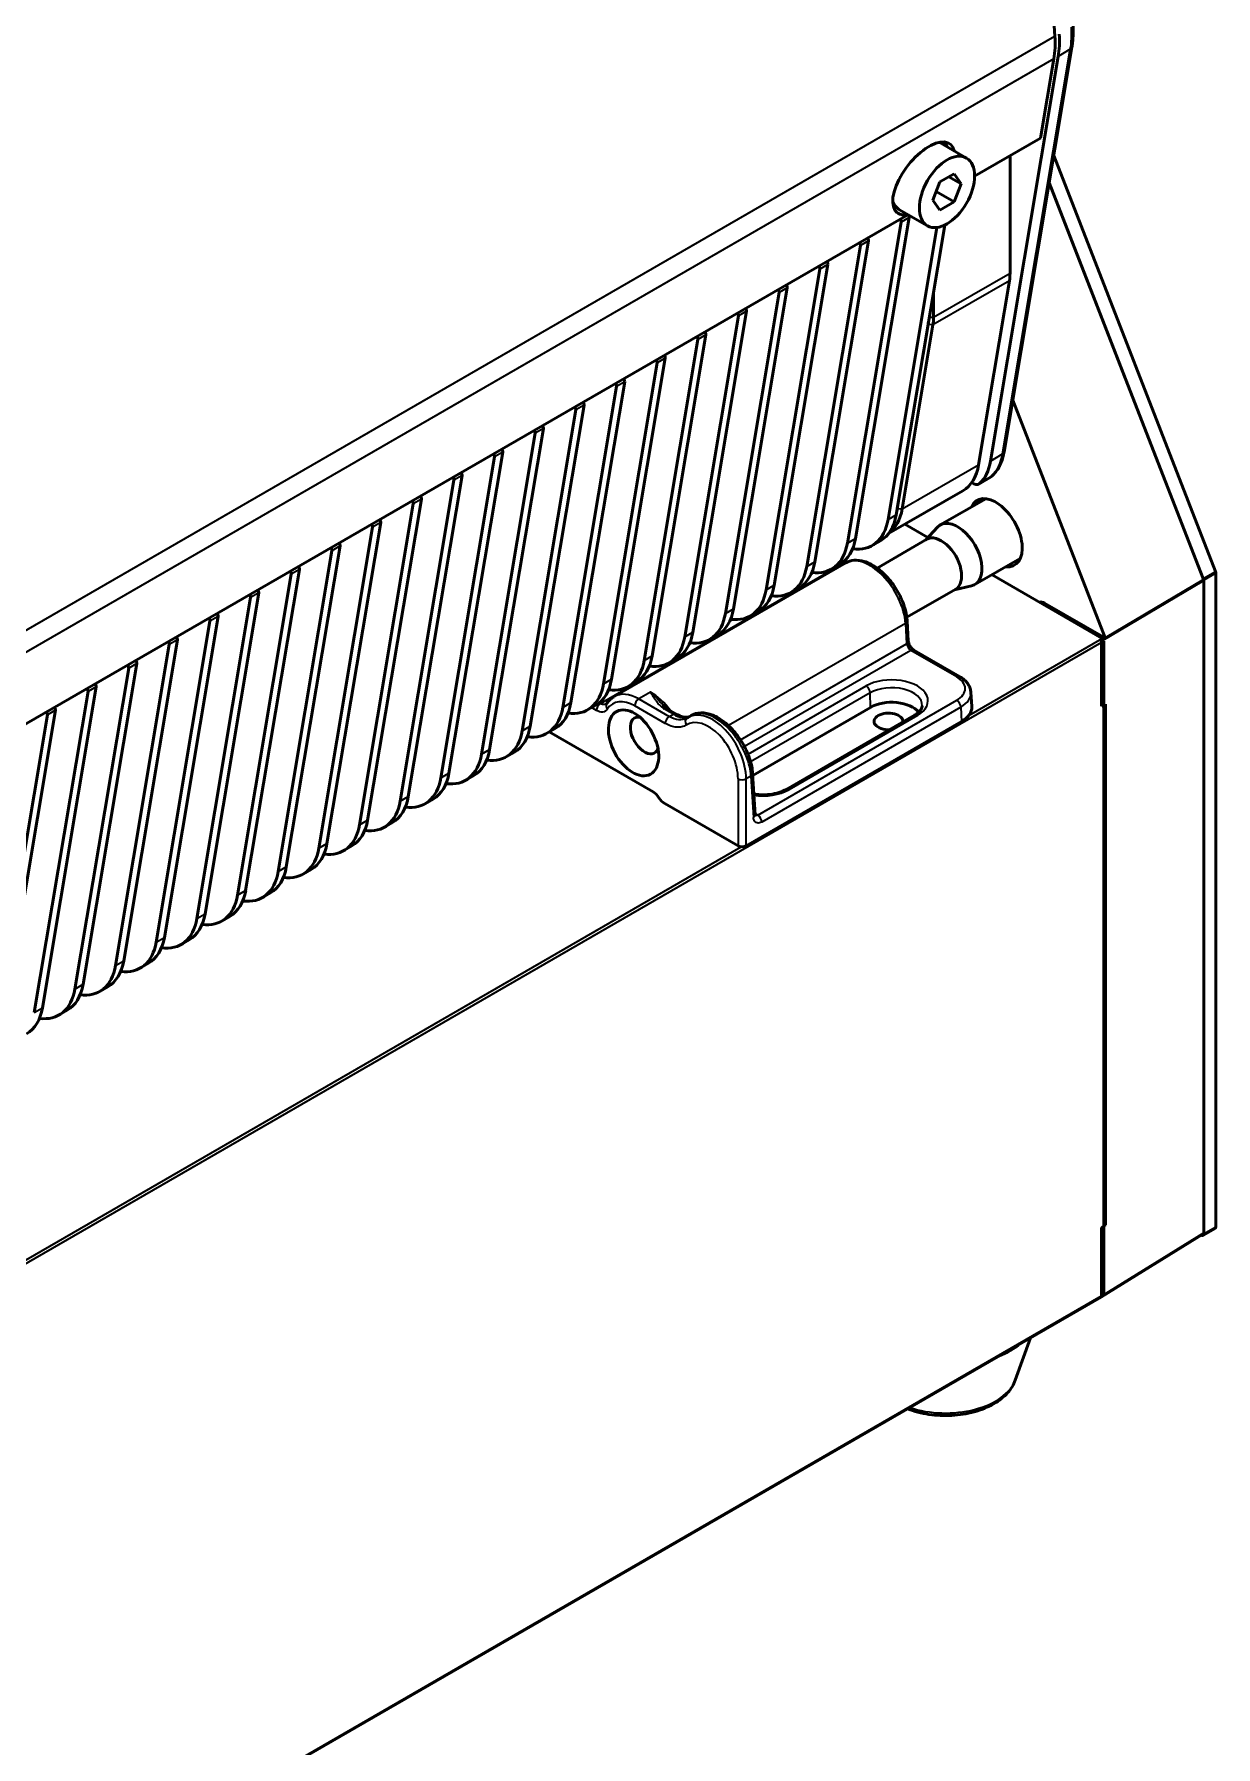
# Model space of a CAD drawing. Header units: millimetres. Extents: x 100 to 5488, y 100 to 4218.
# Drawn here: x 1032.7 to 1135.5, y 3380.6 to 3529.5 of the extents above; entities that cross this region are included whole.
import ezdxf

# ---------------------------------------------------------------- set-up
doc = ezdxf.new("R2010")
doc.units = ezdxf.units.MM
doc.header["$LTSCALE"] = 20
doc.layers.add('Visible (ANSI)', color=7, linetype='Continuous', lineweight=50)
doc.layers.add('Visible Narrow (ANSI)', color=7, linetype='Continuous', lineweight=35)

msp = doc.modelspace()

# ---------------------------------------------------------------- linework, layer by layer
at = {"layer": 'Visible (ANSI)'}
for p, q in [((1121.489, 3529.339), (1119.137, 3567.403)), ((1122.966, 3528.37), (1117.074, 3493.186)), ((1121.779, 3527.554), (1115.887, 3492.37)), ((1120.246, 3520.472), (1121.401, 3527.369)), ((1113.804, 3518.728), (1111.424, 3520.102)), ((1114.508, 3517.16), (1120.246, 3520.472)), ((1117.584, 3508.731), (1117.584, 3518.935)), ((1135.445, 3482.768), (1121.389, 3518.951)), ((1111.492, 3516.655), (1110.879, 3515.076)), ((1111.492, 3516.655), (1112.716, 3517.362)), ((1112.268, 3517.103), (1113.329, 3516.491)), ((1113.329, 3516.491), (1112.716, 3517.362)), ((1112.716, 3514.912), (1113.329, 3516.491)), ((1134.417, 3482.071), (1120.989, 3516.565)), ((1120.998, 3516.615), (1134.385, 3482.156)), ((1110.879, 3515.076), (1111.492, 3514.205)), ((1111.163, 3515.809), (1112.716, 3514.912)), ((1112.716, 3514.912), (1111.492, 3514.205)), ((1021.877, 3463.679), (1108.688, 3513.799)), ((1104.147, 3485.654), (1108.822, 3513.568)), ((1110.404, 3512.839), (1107.929, 3514.268)), ((1108.687, 3513.81), (1108.704, 3513.821)), ((1108.115, 3513.159), (1103.44, 3485.246)), ((1111.23, 3512.693), (1106.976, 3487.287)), ((1107.683, 3487.695), (1111.904, 3512.902)), ((1104.579, 3511.118), (1099.905, 3483.205)), ((1100.612, 3483.613), (1105.286, 3511.526)), ((1101.044, 3509.077), (1096.369, 3481.163)), ((1097.076, 3481.572), (1101.751, 3509.485)), ((1093.541, 3479.53), (1098.215, 3507.444)), ((1114.851, 3492.052), (1117.53, 3508.053)), ((1097.508, 3507.036), (1092.834, 3479.122)), ((1110.937, 3507.129), (1110.937, 3504.893)), ((1093.973, 3504.994), (1089.298, 3477.081)), ((1090.005, 3477.489), (1094.68, 3505.403)), ((1090.437, 3502.953), (1085.762, 3475.04)), ((1086.47, 3475.448), (1091.144, 3503.361)), ((1110.463, 3504.256), (1107.783, 3488.255)), ((1110.884, 3504.216), (1108.204, 3488.214)), ((1086.902, 3500.912), (1082.227, 3472.998)), ((1082.934, 3473.407), (1087.609, 3501.32)), ((1083.366, 3498.871), (1078.691, 3470.957)), ((1079.398, 3471.365), (1084.073, 3499.279)), ((1075.863, 3469.324), (1080.538, 3497.238)), ((1117.826, 3497.676), (1125.871, 3477.009)), ((1079.83, 3496.829), (1075.156, 3468.916)), ((1076.295, 3494.788), (1071.62, 3466.875)), ((1072.327, 3467.283), (1077.002, 3495.196)), ((1072.759, 3492.747), (1068.085, 3464.833)), ((1068.792, 3465.242), (1073.467, 3493.155)), ((1065.256, 3463.2), (1069.931, 3491.114)), ((1114.873, 3490.373), (1115.933, 3491.017)), ((1069.224, 3490.706), (1064.549, 3462.792)), ((1113.476, 3489.796), (1107.021, 3486.07)), ((1065.688, 3488.664), (1061.014, 3460.751)), ((1061.721, 3461.159), (1066.395, 3489.073)), ((1111.523, 3486.824), (1115.472, 3489.104)), ((1062.153, 3486.623), (1057.478, 3458.71)), ((1058.185, 3459.118), (1062.86, 3487.031)), ((1110.439, 3485.718), (1108.426, 3486.88)), ((1110.248, 3485.51), (1111.282, 3486.63)), ((1105.601, 3485.032), (1106.308, 3485.44)), ((1106.023, 3483.071), (1110.359, 3485.575)), ((1058.617, 3484.582), (1053.943, 3456.668)), ((1054.65, 3457.077), (1059.324, 3484.99)), ((1114.523, 3481.628), (1118.472, 3483.907)), ((1055.082, 3482.541), (1050.407, 3454.627)), ((1051.114, 3455.035), (1055.789, 3482.949)), ((1083.154, 3471.889), (1103.297, 3483.518)), ((1102.066, 3482.99), (1102.773, 3483.399)), ((1102.42, 3483.011), (1102.261, 3483.103)), ((1125.61, 3476.959), (1116.023, 3482.494)), ((1135.474, 3425.785), (1135.474, 3482.629)), ((1047.579, 3452.994), (1052.253, 3480.908)), ((1098.53, 3480.949), (1099.237, 3481.357)), ((1108.604, 3478.787), (1112.859, 3481.244)), ((1112.748, 3481.18), (1114.234, 3481.516)), ((1134.436, 3425.256), (1134.436, 3481.978)), ((1051.546, 3480.5), (1046.872, 3452.586)), ((1094.994, 3478.908), (1095.702, 3479.316)), ((1120.584, 3480.03), (1125.883, 3476.97)), ((1048.011, 3478.458), (1043.336, 3450.545)), ((1044.043, 3450.953), (1048.718, 3478.867)), ((1108.74, 3476.712), (1108.633, 3478.48)), ((1044.475, 3476.417), (1039.8, 3448.503)), ((1040.508, 3448.912), (1045.182, 3476.825)), ((1091.459, 3476.867), (1092.166, 3477.275)), ((1125.443, 3476.802), (1125.54, 3476.746)), ((1125.543, 3476.71), (1125.543, 3471.046)), ((1125.751, 3419.886), (1125.751, 3476.714)), ((1036.972, 3446.87), (1041.647, 3474.784)), ((1087.923, 3474.825), (1088.631, 3475.234)), ((1113.2, 3473.636), (1109.222, 3475.932)), ((1040.94, 3474.376), (1036.265, 3446.462)), ((1084.388, 3472.784), (1085.095, 3473.192)), ((1037.404, 3472.335), (1032.729, 3444.421)), ((1033.437, 3444.829), (1038.111, 3472.743)), ((1114.179, 3472.263), (1114.255, 3471.018)), ((1033.869, 3470.293), (1029.194, 3442.38)), ((1029.901, 3442.788), (1034.576, 3470.702)), ((1080.852, 3470.743), (1081.559, 3471.151)), ((1087.924, 3470.742), (1088.555, 3470.378)), ((1089.864, 3470.241), (1089.594, 3470.086)), ((1105.457, 3470.958), (1095.21, 3465.042)), ((1109.275, 3470.267), (1098.103, 3463.817)), ((1125.543, 3471.046), (1125.539, 3471.048)), ((1125.543, 3471.046), (1125.89, 3471.239)), ((1125.89, 3425.935), (1125.89, 3471.239)), ((1077.317, 3468.702), (1078.024, 3469.11)), ((1077.514, 3468.816), (1086.537, 3463.606)), ((1113.378, 3469.734), (1094.638, 3458.914)), ((1073.781, 3466.66), (1074.488, 3467.069)), ((1070.246, 3464.619), (1070.953, 3465.027)), ((1095.2, 3465.204), (1095.418, 3461.598)), ((1066.71, 3462.578), (1067.417, 3462.986)), ((1087.561, 3462.592), (1093.932, 3458.914)), ((1063.175, 3460.537), (1063.882, 3460.945)), ((1059.639, 3458.495), (1060.346, 3458.904)), ((1056.104, 3456.454), (1056.811, 3456.862)), ((1052.568, 3454.413), (1053.275, 3454.821)), ((1049.033, 3452.372), (1049.74, 3452.78)), ((1045.497, 3450.331), (1046.204, 3450.739)), ((1041.961, 3448.289), (1042.669, 3448.698)), ((1038.426, 3446.248), (1039.133, 3446.656)), ((1034.89, 3444.207), (1035.598, 3444.615)), ((1125.539, 3425.715), (1125.543, 3425.713)), ((1125.543, 3425.713), (1125.89, 3425.935)), ((1125.543, 3425.713), (1125.543, 3419.757)), ((1125.751, 3426.015), (1125.89, 3425.935)), ((1135.412, 3425.648), (1134.351, 3425.035)), ((1134.396, 3425.166), (1125.503, 3419.667)), ((1134.413, 3425.173), (1134.413, 3425.181)), ((1125.498, 3419.672), (905.908, 3292.892)), ((1118.042, 3412.447), (1119.357, 3416.126))]:
    msp.add_line(p, q, dxfattribs=at)
for centre, major_axis, ratio, start_param, end_param in [((1114.437, 3532.807), (-5, 8.66), 0.5773503, 3.7524579, 4.000847), ((1114.791, 3533.012), (5.017, -8.69), 0.5773503, 0.6108652, 0.8550674), ((1110.076, 3516.954), (-2.296, -2.996), 0.4692871, 2.7675322, 6.7627973), ((1109.629, 3517.212), (1.875, 3.248), 0.5773503, 5.847703, 6.0563792), ((1109.629, 3517.212), (-1.7, -2.944), 0.5773503, 5.8631434, 6.2831853), ((1109.629, 3517.212), (-1.875, -3.248), 0.5773503, 0.0340297, 0.4217443), ((1107.975, 3513.268), (0.1, -0.173), 0.5773503, 0.6108652, 2.1162307), ((1108.683, 3513.676), (-0.1, 0.173), 0.5773503, 3.7524579, 5.2082266), ((1104.44, 3511.227), (0.1, -0.173), 0.5773503, 0.6108652, 2.1162307), ((1105.147, 3511.635), (-0.1, 0.173), 0.5773503, 3.7524579, 5.2578233), ((1100.904, 3509.186), (0.1, -0.173), 0.5773503, 0.6108652, 2.1162307), ((1101.612, 3509.594), (-0.1, 0.173), 0.5773503, 3.7524579, 5.2578233), ((1098.076, 3507.553), (-0.1, 0.173), 0.5773503, 3.7524579, 5.2578233), ((1114.049, 3510.772), (-2.5, 4.33), 0.5773503, 3.7524579, 3.9269908), ((1097.369, 3507.144), (0.1, -0.173), 0.5773503, 0.6108652, 2.1162307), ((1093.833, 3505.103), (0.1, -0.173), 0.5773503, 0.6108652, 2.1162307), ((1094.54, 3505.511), (-0.1, 0.173), 0.5773503, 3.7524579, 5.2578233), ((1107.19, 3506.812), (2.35, -4.07), 0.5773503, 0.6108652, 0.6693277), ((1107.402, 3506.935), (2.5, -4.33), 0.5773503, 0.6108652, 0.7853982), ((1090.298, 3503.062), (0.1, -0.173), 0.5773503, 0.6108652, 2.1162307), ((1091.005, 3503.47), (-0.1, 0.173), 0.5773503, 3.7524579, 5.2578233), ((1087.469, 3501.429), (-0.1, 0.173), 0.5773503, 3.7524579, 5.2578233), ((1086.762, 3501.021), (0.1, -0.173), 0.5773503, 0.6108652, 2.1162307), ((1083.227, 3498.979), (0.1, -0.173), 0.5773503, 0.6108652, 2.1162307), ((1083.934, 3499.388), (-0.1, 0.173), 0.5773503, 3.7524579, 5.2578233), ((1079.691, 3496.938), (0.1, -0.173), 0.5773503, 0.6108652, 2.1162307), ((1080.398, 3497.346), (-0.1, 0.173), 0.5773503, 3.7524579, 5.2578233), ((1076.156, 3494.897), (0.1, -0.173), 0.5773503, 0.6108652, 2.1162307), ((1076.863, 3495.305), (-0.1, 0.173), 0.5773503, 3.7524579, 5.2578233), ((1072.62, 3492.856), (0.1, -0.173), 0.5773503, 0.6108652, 2.1162307), ((1073.327, 3493.264), (-0.1, 0.173), 0.5773503, 3.7524579, 5.2578233), ((1069.792, 3491.223), (-0.1, 0.173), 0.5773503, 3.7524579, 5.2578233), ((1109.976, 3495.858), (3.5, -6.062), 0.5773503, 0, 0.6108652), ((1110.988, 3496.196), (3.517, -6.092), 0.5773503, 0.1281169, 0.6108652), ((1069.085, 3490.814), (0.1, -0.173), 0.5773503, 0.6108652, 2.1162307), ((1114.366, 3491.235), (0.5, -0.866), 0.5772746, 5.3252553, 6.410934), ((1065.549, 3488.773), (0.1, -0.173), 0.5773503, 0.6108652, 2.1162307), ((1066.256, 3489.181), (-0.1, 0.173), 0.5773503, 3.7524579, 5.2578233), ((1103.329, 3492.021), (3.5, -6.062), 0.5773503, 0.063123, 0.6108652), ((1103.117, 3491.898), (3.35, -5.802), 0.5773503, 0.561902, 0.6108652), ((1116.347, 3486.145), (1.625, -2.815), 0.5773503, 5.8883942, 9.8195691), ((1062.014, 3486.732), (0.1, -0.173), 0.5773503, 0.6108652, 2.1162307), ((1062.721, 3487.14), (-0.1, 0.173), 0.5773503, 3.7524579, 5.2578233), ((1102.101, 3491.094), (3.5, -6.062), 0.5773503, 5.8672332, 6.8940505), ((1102.808, 3491.502), (3.5, -6.062), 0.5773503, 0, 0.6108652), ((1113.023, 3484.226), (-1.5, 2.598), 0.5773503, 2.9638821, 6.4608959), ((1059.185, 3485.099), (-0.1, 0.173), 0.5773503, 3.7524579, 5.2578233), ((1098.566, 3489.053), (3.5, -6.062), 0.5773503, 5.8672332, 6.8940505), ((1099.273, 3489.461), (3.5, -6.062), 0.5773503, 0, 0.6108652), ((1111.609, 3483.409), (1.25, -2.165), 0.5773503, 0, 3.1415927), ((1058.478, 3484.691), (0.1, -0.173), 0.5773503, 0.6108652, 2.1162307), ((1095.737, 3487.42), (3.5, -6.062), 0.5773503, 0, 0.6108652), ((1054.942, 3482.65), (0.1, -0.173), 0.5773503, 0.6108652, 2.1162307), ((1055.65, 3483.058), (-0.1, 0.173), 0.5773503, 3.7524579, 5.2578233), ((1095.03, 3487.011), (3.5, -6.062), 0.5773503, 5.8672332, 6.8940505), ((1134.201, 3482.139), (0.15, -0.26), 0.5773503, 1.1952624, 1.3094688), ((1134.294, 3482.059), (0.1, -0.173), 0.5771232, 0.7855084, 1.3109393), ((1135.262, 3482.752), (-0.15, 0.26), 0.5773503, 3.9272255, 4.4512961), ((1051.407, 3480.608), (0.1, -0.173), 0.5773503, 0.6108652, 2.1162307), ((1052.114, 3481.017), (-0.1, 0.173), 0.5773503, 3.7524579, 5.2578233), ((1091.494, 3484.97), (3.5, -6.062), 0.5773503, 5.8672332, 6.8940505), ((1092.202, 3485.378), (3.5, -6.062), 0.5773503, 0, 0.6108652), ((1048.579, 3478.975), (-0.1, 0.173), 0.5773503, 3.7524579, 5.2578233), ((1087.959, 3482.929), (3.5, -6.062), 0.5773503, 5.8672332, 6.8940505), ((1088.666, 3483.337), (3.5, -6.062), 0.5773503, 0, 0.6108652), ((1120.585, 3479.212), (-0.501, 0.867), 0.5766475, 5.4983961, 6.1532418), ((1047.871, 3478.567), (0.1, -0.173), 0.5773503, 0.6108652, 2.1162307), ((1108.134, 3478.45), (0.499, 0.03), 0.5766475, 0, 0.000126), ((1044.336, 3476.526), (0.1, -0.173), 0.5773503, 0.6108652, 2.1162307), ((1045.043, 3476.934), (-0.1, 0.173), 0.5773503, 3.7524579, 5.2578233), ((1084.423, 3480.888), (3.5, -6.062), 0.5773503, 5.8672332, 6.8940505), ((1085.131, 3481.296), (3.5, -6.062), 0.5773503, 0, 0.6108652), ((1042.165, 3522.419), (-114.919, -3.481), 0.5974576, 2.3643075, 2.3686608), ((1125.401, 3476.792), (-0.1, 0.173), 0.5773855, 3.9267712, 4.1377643), ((1125.749, 3476.998), (-0.1, 0.173), 0.5774288, 4.2404301, 4.4521206), ((1040.8, 3474.485), (0.1, -0.173), 0.5773503, 0.6108652, 2.1162307), ((1041.507, 3474.893), (-0.1, 0.173), 0.5773503, 3.7524579, 5.2578233), ((1080.888, 3478.846), (3.5, -6.062), 0.5773503, 5.8672332, 6.8940505), ((1081.595, 3479.255), (3.5, -6.062), 0.5773503, 0, 0.6108652), ((1078.059, 3477.213), (3.5, -6.062), 0.5773503, 0, 0.6108652), ((1037.265, 3472.443), (0.1, -0.173), 0.5773503, 0.6108652, 2.1162307), ((1037.972, 3472.852), (-0.1, 0.173), 0.5773503, 3.7524579, 5.2578233), ((1077.352, 3476.805), (3.5, -6.062), 0.5773503, 5.8672332, 6.8940505), ((1085.204, 3468.164), (-2.023, 3.739), 0.5948477, 0.0163791, 0.0163861), ((1033.729, 3470.402), (0.1, -0.173), 0.5773503, 0.6108652, 2.1162307), ((1034.436, 3470.81), (-0.1, 0.173), 0.5773503, 3.7524579, 5.2578233), ((1073.817, 3474.764), (3.5, -6.062), 0.5773503, 5.8672332, 6.8940505), ((1074.524, 3475.172), (3.5, -6.062), 0.5773503, 0, 0.6108652), ((1085.8, 3468.508), (-0.875, 1.516), 0.5773503, 5.8093319, 9.8816171), ((1087.674, 3470.309), (0.25, 0.433), 0.5773503, 0, 0.0001007), ((1107.296, 3469.896), (2.6, 0), 0.5773503, 0.4420631, 2.3561945), ((1107.013, 3469.733), (1.25, 0), 0.5773503, 6.2106949, 11.0680647), ((1111.253, 3470.958), (3.004, 0), 0.5766475, 5.498391, 6.3180494), ((1070.281, 3472.723), (3.5, -6.062), 0.5773503, 5.8672332, 6.8940505), ((1070.988, 3473.131), (3.5, -6.062), 0.5773503, 0, 0.6108652), ((1089.775, 3469.612), (-0.267, 0.423), 0.801402, 0.0000016, 0.0001525), ((1091.632, 3466.355), (-2.023, 3.739), 0.5948475, 0.0163796, 0.0164992), ((1067.453, 3471.09), (3.5, -6.062), 0.5773503, 0, 0.6108652), ((1066.746, 3470.681), (3.5, -6.062), 0.5773503, 5.8672332, 6.8940505), ((1063.21, 3468.64), (3.5, -6.062), 0.5773503, 5.8672332, 6.8940505), ((1063.917, 3469.048), (3.5, -6.062), 0.5773503, 0, 0.6108652), ((1094.701, 3465.174), (0.499, 0.03), 0.5766475, 6.2831852, 6.2833237), ((1059.675, 3466.599), (3.5, -6.062), 0.5773503, 5.8672332, 6.8940505), ((1060.382, 3467.007), (3.5, -6.062), 0.5773503, 0, 0.6108652), ((1086.507, 3462.609), (-0.567, 1.058), 0.5971344, 4.8592382, 5.5165024), ((1087.591, 3463.589), (-0.567, 1.058), 0.5971344, 1.7176456, 2.3749097), ((1056.139, 3464.558), (3.5, -6.062), 0.5773503, 5.8672332, 6.8940505), ((1056.846, 3464.966), (3.5, -6.062), 0.5773503, 0, 0.6108652), ((1052.604, 3462.516), (3.5, -6.062), 0.5773503, 5.8672332, 6.8940505), ((1053.311, 3462.925), (3.5, -6.062), 0.5773503, 0, 0.6108652), ((1094.285, 3459.119), (0.5, 0), 0.5780539, 3.9275998, 5.4971782), ((1049.775, 3460.883), (3.5, -6.062), 0.5773503, 0, 0.6108652), ((1049.068, 3460.475), (3.5, -6.062), 0.5773503, 5.8672332, 6.8940505), ((1045.533, 3458.434), (3.5, -6.062), 0.5773503, 5.8672332, 6.8940505), ((1046.24, 3458.842), (3.5, -6.062), 0.5773503, 0, 0.6108652), ((1041.997, 3456.393), (3.5, -6.062), 0.5773503, 5.8672332, 6.8940505), ((1042.704, 3456.801), (3.5, -6.062), 0.5773503, 0, 0.6108652), ((1039.169, 3454.76), (3.5, -6.062), 0.5773503, 0, 0.6108652), ((1038.461, 3454.351), (3.5, -6.062), 0.5773503, 5.8672332, 6.8940505), ((1034.926, 3452.31), (3.5, -6.062), 0.5773503, 5.8672332, 6.8940505), ((1035.633, 3452.718), (3.5, -6.062), 0.5773503, 0, 0.6108652), ((1031.39, 3450.269), (3.5, -6.062), 0.5773503, 5.8672332, 6.8940505), ((1032.098, 3450.677), (3.5, -6.062), 0.5773503, 0, 0.6108652), ((1028.562, 3448.636), (3.5, -6.062), 0.5773503, 0, 0.6108652), ((1135.262, 3425.908), (0.15, -0.26), 0.5773503, 0, 0.7853982), ((1134.201, 3425.295), (0.15, -0.26), 0.5773503, 5.5180856, 7.0685835), ((1134.294, 3425.338), (0.1, -0.173), 0.5771744, 0.017448, 0.7852459), ((1125.401, 3419.839), (0.1, -0.173), 0.5771744, 6.0099182, 7.0684312), ((1111.963, 3418.294), (-8, 0), 0.5773503, 2.1848437, 2.5275453)]:
    msp.add_ellipse(centre, major_axis=major_axis, ratio=ratio, start_param=start_param, end_param=end_param, dxfattribs=at)
for centre, major_axis, ratio in [((1112.104, 3515.784), (1.7, 2.944), 0.5773503), ((1084.847, 3467.87), (1.462, -2.73), 0.5971205)]:
    msp.add_ellipse(centre, major_axis=major_axis, ratio=ratio, dxfattribs=at)
for points, knots in [([(1123.058, 3530.321), (1123.066, 3530.184), (1123.071, 3530.048), (1123.076, 3529.779), (1123.076, 3529.646), (1123.069, 3529.382), (1123.063, 3529.252), (1123.045, 3528.994), (1123.034, 3528.867), (1123.004, 3528.616), (1122.987, 3528.492), (1122.966, 3528.37)], [1.50112707, 1.50112707, 1.50112707, 1.50112707, 1.54996751, 1.54996751, 1.59880794, 1.59880794, 1.64764838, 1.64764838, 1.69648882, 1.69648882, 1.74532925, 1.74532925, 1.74532925, 1.74532925]), ([(1117.074, 3493.186), (1117.046, 3493.017), (1117.009, 3492.852), (1116.921, 3492.534), (1116.868, 3492.38), (1116.747, 3492.086), (1116.678, 3491.944), (1116.524, 3491.676), (1116.438, 3491.549), (1116.251, 3491.311), (1116.15, 3491.2), (1116.04, 3491.099)], [1.74532925, 1.74532925, 1.74532925, 1.74532925, 1.84128182, 1.84128182, 1.93723439, 1.93723439, 2.03318696, 2.03318696, 2.12913953, 2.12913953, 2.2250921, 2.2250921, 2.2250921, 2.2250921]), ([(1116.035, 3491.094), (1116.03, 3491.09), (1116.025, 3491.085), (1116.014, 3491.075), (1116.007, 3491.07), (1115.993, 3491.058), (1115.985, 3491.053), (1115.971, 3491.042), (1115.963, 3491.037), (1115.95, 3491.029), (1115.945, 3491.025), (1115.939, 3491.022)], [0.66045895, 0.66045895, 0.66045895, 0.66045895, 0.67790249, 0.67790249, 0.70147913, 0.70147913, 0.72505577, 0.72505577, 0.7486324, 0.7486324, 0.76548061, 0.76548061, 0.76548061, 0.76548061]), ([(1103.297, 3483.518), (1103.519, 3483.646), (1103.77, 3483.721), (1104.317, 3483.768), (1104.614, 3483.729), (1105.249, 3483.538), (1105.588, 3483.369), (1106.253, 3482.918), (1106.579, 3482.632), (1107.179, 3481.983), (1107.453, 3481.619), (1107.928, 3480.85), (1108.129, 3480.444), (1108.438, 3479.623), (1108.547, 3479.209), (1108.616, 3478.698), (1108.626, 3478.588), (1108.633, 3478.48)], [3.9266863, 3.9266863, 3.9266863, 3.9266863, 4.1842966, 4.1842966, 4.4714654, 4.4714654, 4.8028248, 4.8028248, 5.1443102, 5.1443102, 5.4819676, 5.4819676, 5.8178032, 5.8178032, 6.1554633, 6.1554633, 6.2488979, 6.2488979, 6.2488979, 6.2488979]), ([(1108.74, 3476.712), (1108.742, 3476.685), (1108.746, 3476.651), (1108.763, 3476.577), (1108.775, 3476.535), (1108.808, 3476.445), (1108.83, 3476.396), (1108.882, 3476.296), (1108.914, 3476.245), (1108.982, 3476.149), (1109.02, 3476.104), (1109.094, 3476.027), (1109.132, 3475.994), (1109.186, 3475.954), (1109.205, 3475.942), (1109.222, 3475.932)], [0, 0, 0, 0, 0.01439365, 0.01439365, 0.0292669, 0.0292669, 0.04575847, 0.04575847, 0.06336818, 0.06336818, 0.08134022, 0.08134022, 0.09885374, 0.09885374, 0.10905428, 0.10905428, 0.10905428, 0.10905428]), ([(1113.2, 3473.636), (1113.307, 3473.574), (1113.408, 3473.506), (1113.597, 3473.359), (1113.684, 3473.279), (1113.841, 3473.106), (1113.911, 3473.014), (1114.03, 3472.817), (1114.079, 3472.712), (1114.15, 3472.493), (1114.172, 3472.378), (1114.179, 3472.263)], [4.71219695, 4.71219695, 4.71219695, 4.71219695, 4.8623231, 4.8623231, 5.01246803, 5.01246803, 5.16261295, 5.16261295, 5.31275788, 5.31275788, 5.46290281, 5.46290281, 5.46290281, 5.46290281]), ([(1083.144, 3471.883), (1083.093, 3471.853), (1083.043, 3471.821), (1082.946, 3471.752), (1082.9, 3471.715), (1082.81, 3471.637), (1082.767, 3471.596), (1082.684, 3471.51), (1082.645, 3471.465), (1082.57, 3471.371), (1082.534, 3471.322), (1082.501, 3471.272)], [2.35650049, 2.35650049, 2.35650049, 2.35650049, 2.4143428, 2.4143428, 2.4721851, 2.4721851, 2.53002741, 2.53002741, 2.58786971, 2.58786971, 2.64571202, 2.64571202, 2.64571202, 2.64571202]), ([(1088.555, 3470.378), (1088.763, 3470.258), (1088.966, 3470.177), (1089.312, 3470.097), (1089.46, 3470.095), (1089.636, 3470.128), (1089.687, 3470.145), (1089.735, 3470.167)], [0, 0, 0, 0, 0.0935829, 0.0935829, 0.18422777, 0.18422777, 0.22931134, 0.22931134, 0.22931134, 0.22931134]), ([(1095.2, 3465.204), (1095.176, 3465.599), (1095.095, 3466.014), (1094.833, 3466.844), (1094.654, 3467.258), (1094.217, 3468.05), (1093.96, 3468.426), (1093.392, 3469.11), (1093.081, 3469.416), (1092.426, 3469.929), (1092.082, 3470.134), (1091.389, 3470.412), (1091.038, 3470.485), (1090.403, 3470.463), (1090.115, 3470.386), (1089.864, 3470.242)], [0.0343107, 0.0343107, 0.0343107, 0.0343107, 0.375832, 0.375832, 0.7145119, 0.7145119, 1.0504743, 1.0504743, 1.3873152, 1.3873152, 1.7279615, 1.7279615, 2.0653154, 2.0653154, 2.3564942, 2.3564942, 2.3564942, 2.3564942]), ([(1109.948, 3471.098), (1109.946, 3471.049), (1109.937, 3471), (1109.906, 3470.897), (1109.882, 3470.844), (1109.816, 3470.732), (1109.773, 3470.673), (1109.666, 3470.555), (1109.602, 3470.495), (1109.454, 3470.379), (1109.369, 3470.321), (1109.275, 3470.267)], [0.81009339, 0.81009339, 0.81009339, 0.81009339, 0.96223397, 0.96223397, 1.11437456, 1.11437456, 1.26651515, 1.26651515, 1.41865574, 1.41865574, 1.57079633, 1.57079633, 1.57079633, 1.57079633]), ([(1089.572, 3470.073), (1089.567, 3470.071), (1089.563, 3470.068), (1089.555, 3470.063), (1089.55, 3470.06), (1089.542, 3470.055), (1089.537, 3470.053), (1089.529, 3470.048), (1089.525, 3470.045), (1089.516, 3470.04), (1089.512, 3470.037), (1089.508, 3470.034)], [2.356501892, 2.356501892, 2.356501892, 2.356501892, 2.361356169, 2.361356169, 2.366210446, 2.366210446, 2.371064722, 2.371064722, 2.375918999, 2.375918999, 2.380773276, 2.380773276, 2.380773276, 2.380773276]), ([(1098.103, 3463.817), (1097.924, 3463.714), (1097.712, 3463.621), (1097.236, 3463.473), (1096.972, 3463.417), (1096.42, 3463.351), (1096.131, 3463.342), (1095.664, 3463.369), (1095.483, 3463.389), (1095.308, 3463.419)], [1.5707963, 1.5707963, 1.5707963, 1.5707963, 1.8596458, 1.8596458, 2.1539947, 2.1539947, 2.4526583, 2.4526583, 2.6456701, 2.6456701, 2.6456701, 2.6456701]), ([(1095.418, 3461.598), (1095.42, 3461.573), (1095.424, 3461.553), (1095.43, 3461.531), (1095.432, 3461.526), (1095.432, 3461.526)], [0, 0, 0, 0, 0.014370787, 0.014370787, 0.02713853, 0.02713853, 0.02713853, 0.02713853]), ([(1118.042, 3412.447), (1117.9, 3412.05), (1117.675, 3411.687), (1117.058, 3410.984), (1116.643, 3410.66), (1115.66, 3410.091), (1115.079, 3409.858), (1113.838, 3409.521), (1113.178, 3409.418), (1111.848, 3409.345), (1111.177, 3409.375), (1109.878, 3409.565), (1109.251, 3409.725), (1108.671, 3409.95), (1108.668, 3409.952), (1108.664, 3409.953)], [0.9888289, 0.9888289, 0.9888289, 0.9888289, 1.254478, 1.254478, 1.5703141, 1.5703141, 1.9164702, 1.9164702, 2.2621131, 2.2621131, 2.60451, 2.60451, 2.9479277, 2.9479277, 2.9500678, 2.9500678, 2.9500678, 2.9500678])]:
    msp.add_open_spline(points, degree=3, knots=knots, dxfattribs=at)
for points in [[(1082.475, 3471.245), (1082.48, 3471.248), (1082.487, 3471.252), (1082.501, 3471.272)], [(1087.394, 3471.173), (1087.536, 3471.017), (1087.705, 3470.869), (1087.924, 3470.742)], [(1089.482, 3470.018), (1089.488, 3470.022), (1089.493, 3470.025), (1089.499, 3470.029)]]:
    msp.add_open_spline(points, degree=3, dxfattribs=at)
at = {"layer": 'Visible Narrow (ANSI)'}
for p, q in [((448.324, 3140.686), (1121.489, 3529.339)), ((1121.401, 3527.369), (448.235, 3138.717)), ((1116.935, 3493), (1122.827, 3528.185)), ((1122.827, 3528.185), (1121.779, 3527.554)), ((1108.822, 3513.568), (1108.115, 3513.159)), ((1105.286, 3511.526), (1104.579, 3511.118)), ((1101.751, 3509.485), (1101.044, 3509.077)), ((1098.215, 3507.444), (1097.508, 3507.036)), ((1117.53, 3508.053), (1110.884, 3504.216)), ((1110.937, 3504.893), (1117.584, 3508.731)), ((1094.68, 3505.403), (1093.973, 3504.994)), ((1110.563, 3504.893), (1110.937, 3504.893)), ((1091.144, 3503.361), (1090.437, 3502.953)), ((1110.884, 3504.216), (1110.463, 3504.256)), ((1087.609, 3501.32), (1086.902, 3500.912)), ((1084.073, 3499.279), (1083.366, 3498.871)), ((1080.538, 3497.238), (1079.83, 3496.829)), ((1077.002, 3495.196), (1076.295, 3494.788)), ((1073.467, 3493.155), (1072.759, 3492.747)), ((1115.887, 3492.37), (1116.935, 3493)), ((1069.931, 3491.114), (1069.224, 3490.706)), ((1108.204, 3488.214), (1114.851, 3492.052)), ((1066.395, 3489.073), (1065.688, 3488.664)), ((1107.783, 3488.255), (1108.204, 3488.214)), ((1062.86, 3487.031), (1062.153, 3486.623)), ((1106.976, 3487.287), (1107.683, 3487.695)), ((1103.44, 3485.246), (1104.147, 3485.654)), ((1059.324, 3484.99), (1058.617, 3484.582)), ((1099.905, 3483.205), (1100.612, 3483.613)), ((1055.789, 3482.949), (1055.082, 3482.541)), ((1081.964, 3471.288), (1102.198, 3482.97)), ((1102.198, 3482.97), (1102.114, 3483.019)), ((1134.417, 3482.071), (1125.871, 3477.009)), ((1134.385, 3482.156), (1135.445, 3482.768)), ((1135.474, 3482.629), (1134.43, 3482.027)), ((1052.253, 3480.908), (1051.546, 3480.5)), ((1096.369, 3481.163), (1097.076, 3481.572)), ((1125.543, 3476.71), (1134.436, 3481.978)), ((1092.834, 3479.122), (1093.541, 3479.53)), ((1120.584, 3480.03), (1120.447, 3479.94)), ((1048.718, 3478.867), (1048.011, 3478.458)), ((1108.487, 3478.26), (1093.1, 3469.377)), ((1108.487, 3478.26), (1108.594, 3476.492)), ((1125.539, 3476.592), (898.4, 3345.453)), ((1045.182, 3476.825), (1044.475, 3476.417)), ((1089.298, 3477.081), (1090.005, 3477.489)), ((1094.138, 3468.146), (1108.594, 3476.492)), ((1113.998, 3470.255), (1125.61, 3476.959)), ((1125.539, 3471.048), (1125.539, 3476.592)), ((1041.647, 3474.784), (1040.94, 3474.376)), ((1085.762, 3475.04), (1086.47, 3475.448)), ((1108.972, 3475.908), (1094.492, 3467.548)), ((1112.95, 3473.611), (1108.972, 3475.908)), ((1082.227, 3472.998), (1082.934, 3473.407)), ((1038.111, 3472.743), (1037.404, 3472.335)), ((1086.328, 3472.284), (1085.296, 3471.688)), ((1085.296, 3471.688), (1087.956, 3470.152)), ((1094.799, 3466.889), (1105.066, 3472.816)), ((1105.42, 3472.218), (1095.026, 3466.218)), ((1105.457, 3470.958), (1105.42, 3472.218)), ((1034.576, 3470.702), (1033.869, 3470.293)), ((1078.691, 3470.957), (1079.398, 3471.365)), ((1081.611, 3470.69), (1081.186, 3470.935)), ((1081.853, 3471.352), (1081.964, 3471.288)), ((1087.603, 3469.554), (1084.943, 3471.09)), ((1088.305, 3470.354), (1087.674, 3470.718)), ((1087.956, 3470.152), (1088.305, 3470.354)), ((1095.65, 3461.583), (1112.95, 3471.571)), ((1113.303, 3470.973), (1096.003, 3460.985)), ((1109.525, 3470.242), (1098.353, 3463.792)), ((1113.303, 3470.973), (1113.378, 3469.734)), ((1075.156, 3468.916), (1075.863, 3469.324)), ((1088.58, 3469.903), (1088.58, 3469.904)), ((1092.683, 3469.136), (1092.683, 3469.136)), ((1071.62, 3466.875), (1072.327, 3467.283)), ((1093.955, 3468.04), (1093.955, 3468.04)), ((1094.309, 3467.443), (1094.309, 3467.442)), ((1094.619, 3466.785), (1094.619, 3466.785)), ((1094.852, 3466.117), (1094.852, 3466.117)), ((1068.085, 3464.833), (1068.792, 3465.242)), ((1093.931, 3464.744), (1093.932, 3458.914)), ((1094.28, 3464.665), (1094.28, 3464.665)), ((1095.054, 3464.984), (1094.638, 3464.744)), ((1094.638, 3458.914), (1094.638, 3464.744)), ((1095.054, 3464.984), (1095.273, 3461.378)), ((1064.549, 3462.792), (1065.256, 3463.2)), ((1095.411, 3461.721), (1095.65, 3461.583)), ((1061.014, 3460.751), (1061.721, 3461.159)), ((439.009, 3080.55), (1094.214, 3458.833)), ((1057.478, 3458.71), (1058.185, 3459.118)), ((1053.943, 3456.668), (1054.65, 3457.077)), ((1050.407, 3454.627), (1051.114, 3455.035)), ((1046.872, 3452.586), (1047.579, 3452.994)), ((1043.336, 3450.545), (1044.043, 3450.953)), ((1039.8, 3448.503), (1040.508, 3448.912)), ((1036.265, 3446.462), (1036.972, 3446.87)), ((1032.729, 3444.421), (1033.437, 3444.829)), ((1125.539, 3425.715), (1125.751, 3425.846)), ((1125.539, 3419.764), (1125.539, 3425.715)), ((1134.413, 3425.173), (1135.474, 3425.785)), ((1134.436, 3425.256), (1125.543, 3419.757)), ((905.994, 3293.009), (1125.539, 3419.764))]:
    msp.add_line(p, q, dxfattribs=at)
for centre, major_axis, ratio, start_param, end_param in [((1115.858, 3533.628), (-5.004, 8.668), 0.5773503, 3.7524579, 3.9966601), ((1122.473, 3528.453), (0.493, -0.083), 0.6688348, 5.61913, 6.2831853), ((1112.055, 3496.812), (3.504, -6.07), 0.5773503, 0.1311026, 0.6108652), ((1116.581, 3493.268), (0.493, -0.083), 0.6688348, 5.61913, 6.2831853), ((1115.7, 3491.465), (0.34, -0.366), 0.8095247, 6.1183076, 6.283201), ((1105.487, 3479.877), (2.221, -3.623), 0.5592943, 0.8047164, 3.1267797), ((1102.198, 3482.562), (0.25, 0.433), 0.5773503, 0.1217052, 0.7853989), ((1108.134, 3478.45), (0.499, 0.03), 0.5766475, 5.4635324, 6.2831853), ((1108.241, 3476.682), (0.499, 0.03), 0.5766475, 5.4635313, 6.2831853), ((1121.56, 3474.458), (4.052, 2.5), 0.0301987, 5.9743618, 6.2994616), ((1125.398, 3476.673), (-0.1, 0.173), 0.5773503, 3.9269908, 5.1726873), ((1108.972, 3475.499), (0.25, 0.433), 0.5773503, 0, 0.7853947), ((1107.296, 3471.529), (3.153, 0), 0.5773503, 5.4977871, 8.6393798), ((1112.95, 3473.203), (0.25, 0.433), 0.5772295, 0, 0.7852723), ((1111.184, 3472.591), (2.498, 0), 0.5773583, 5.4975194, 7.06881), ((1084.851, 3467.977), (-1.774, 3.303), 0.5971465, 5.5159897, 6.5907813), ((1085.204, 3468.164), (-2.023, 3.739), 0.5948477, 5.5141688, 6.2995644), ((1085.296, 3471.28), (-0.25, -0.433), 0.5774026, 3.9269381, 5.462812), ((1105.066, 3472.408), (-0.25, 0.433), 0.5773503, 3.9618974, 5.4977871), ((1107.296, 3471.135), (2.653, 0), 0.5773503, 6.2584901, 8.6393798), ((1111.184, 3472.183), (2.997, 0.03), 0.5774278, 5.4918758, 6.3122522), ((1081.964, 3470.88), (0.25, 0.433), 0.5773503, 0.7853975, 2.3213), ((1082.916, 3470.994), (-0.416, 0.278), 0.7644854, 0, 1.1844867), ((1087.956, 3469.744), (0.25, 0.433), 0.5773503, 0.7853983, 2.3212939), ((1087.674, 3470.309), (0.25, 0.433), 0.5773503, 0.0001007, 0.7853972), ((1088.305, 3469.945), (0.25, 0.433), 0.5773503, 0.000018, 0.7853976), ((1091.632, 3466.355), (-2.023, 3.739), 0.5948475, 3.9782773, 6.2995649), ((1109.525, 3469.834), (-0.25, 0.433), 0.5773503, 5.4977871, 6.2831853), ((1112.95, 3471.163), (-0.25, 0.433), 0.5772181, 3.9620207, 5.4978649), ((1089.775, 3469.612), (-0.267, 0.423), 0.801402, 0.0001509, 1.5136852), ((1091.278, 3466.167), (-1.774, 3.303), 0.5971474, 3.9793239, 6.325837), ((1094.285, 3464.933), (-0.5, 0), 0.5363736, 0.7854725, 2.3555853), ((1094.701, 3465.174), (0.499, 0.03), 0.5766475, 5.4632288, 6.2831853), ((1096.123, 3465.079), (3.153, 0), 0.5773503, 4.4528161, 5.4977871), ((1098.353, 3463.384), (-0.25, 0.433), 0.5773503, 5.4977871, 6.2831853), ((1094.919, 3461.568), (0.499, 0.03), 0.5766475, 5.463548, 6.2831853), ((1095.65, 3461.174), (0.25, -0.433), 0.5773503, 0.8203047, 2.3561909), ((1125.398, 3419.845), (0.1, -0.173), 0.5773503, 0, 0.7853982), ((1111.963, 3413.171), (6.207, 0), 0.5773503, 4.1890528, 6.0797546)]:
    msp.add_ellipse(centre, major_axis=major_axis, ratio=ratio, start_param=start_param, end_param=end_param, dxfattribs=at)
for points in [[(1115.987, 3491.059), (1115.633, 3490.843), (1115.279, 3490.628), (1114.926, 3490.413)], [(1115.933, 3491.018), (1115.952, 3491.029), (1115.97, 3491.043), (1115.987, 3491.059)], [(1102.198, 3482.97), (1102.225, 3482.955), (1102.251, 3482.941), (1102.277, 3482.93)], [(1108.594, 3476.492), (1108.613, 3476.287), (1108.79, 3476.012), (1108.972, 3475.908)], [(1088.094, 3470.643), (1087.574, 3471.34), (1086.948, 3471.925), (1086.328, 3472.284)], [(1082.563, 3470.804), (1082.513, 3470.73), (1082.396, 3470.616), (1082.165, 3470.535), (1081.896, 3470.556), (1081.708, 3470.634), (1081.611, 3470.69)], [(1089.482, 3470.018), (1089.073, 3469.783), (1088.512, 3469.832), (1087.956, 3470.152)], [(1088.305, 3470.354), (1088.833, 3470.048), (1089.35, 3469.98), (1089.724, 3470.161)], [(1095.65, 3461.583), (1095.571, 3461.537), (1095.493, 3461.53), (1095.428, 3461.553)]]:
    msp.add_open_spline(points, degree=3, dxfattribs=at)
for points, knots in [([(1086.328, 3472.284), (1086.361, 3472.223), (1086.395, 3472.162), (1086.429, 3472.102), (1086.467, 3472.035), (1086.506, 3471.969), (1086.546, 3471.902), (1086.59, 3471.829), (1086.636, 3471.756), (1086.684, 3471.683), (1086.733, 3471.611), (1086.784, 3471.538), (1086.839, 3471.466), (1086.844, 3471.459), (1086.85, 3471.451), (1086.856, 3471.444), (1086.924, 3471.356), (1086.999, 3471.269), (1087.081, 3471.184), (1087.17, 3471.092), (1087.268, 3471.002), (1087.379, 3470.916), (1087.469, 3470.847), (1087.567, 3470.78), (1087.674, 3470.718)], [0, 0, 0, 0, 0.11032803, 0.11032803, 0.11032803, 0.23210698, 0.23210698, 0.23210698, 0.36638069, 0.36638069, 0.36638069, 0.5, 0.5, 0.5, 0.51412507, 0.51412507, 0.51412507, 0.67807591, 0.67807591, 0.67807591, 0.85601228, 0.85601228, 0.85601228, 0.99999951, 0.99999951, 0.99999951, 0.99999951]), ([(1087.394, 3471.173), (1087.226, 3471.356), (1087.055, 3471.546), (1086.889, 3471.723), (1086.883, 3471.729), (1086.877, 3471.736), (1086.871, 3471.742), (1086.695, 3471.929), (1086.526, 3472.106), (1086.345, 3472.268), (1086.339, 3472.273), (1086.334, 3472.278), (1086.328, 3472.284)], [0.37166482, 0.37166482, 0.37166482, 0.37166482, 0.66666667, 0.66666667, 0.66666667, 0.67699326, 0.67699326, 0.67699326, 0.99023316, 0.99023316, 0.99023316, 1, 1, 1, 1]), ([(1082.475, 3471.245), (1082.457, 3471.235), (1082.439, 3471.226), (1082.419, 3471.219), (1082.366, 3471.199), (1082.308, 3471.191), (1082.246, 3471.195), (1082.185, 3471.199), (1082.12, 3471.215), (1082.054, 3471.243), (1082.024, 3471.256), (1081.994, 3471.271), (1081.964, 3471.288)], [0.26910506, 0.26910506, 0.26910506, 0.26910506, 0.3636488, 0.3636488, 0.3636488, 0.62250864, 0.62250864, 0.62250864, 0.88174439, 0.88174439, 0.88174439, 0.99999999, 0.99999999, 0.99999999, 0.99999999]), ([(1095.054, 3464.984), (1095.039, 3465.256), (1094.996, 3465.542), (1094.926, 3465.836), (1094.857, 3466.13), (1094.761, 3466.43), (1094.641, 3466.73), (1094.521, 3467.029), (1094.378, 3467.327), (1094.214, 3467.616), (1094.051, 3467.905), (1093.867, 3468.184), (1093.669, 3468.447), (1093.471, 3468.709), (1093.257, 3468.955), (1093.035, 3469.176), (1092.813, 3469.398), (1092.582, 3469.596), (1092.348, 3469.765), (1092.114, 3469.933), (1091.877, 3470.073), (1091.644, 3470.18), (1091.411, 3470.286), (1091.182, 3470.36), (1090.963, 3470.399), (1090.744, 3470.437), (1090.535, 3470.441), (1090.342, 3470.409), (1090.169, 3470.381), (1090.008, 3470.325), (1089.864, 3470.241)], [0, 0, 0, 0, 0.1, 0.1, 0.1, 0.2, 0.2, 0.2, 0.3, 0.3, 0.3, 0.4, 0.4, 0.4, 0.5, 0.5, 0.5, 0.6, 0.6, 0.6, 0.7, 0.7, 0.7, 0.8, 0.8, 0.8, 0.9, 0.9, 0.9, 0.98960702, 0.98960702, 0.98960702, 0.98960702]), ([(1089.422, 3469.422), (1089.301, 3469.345), (1089.041, 3469.237), (1088.591, 3469.204), (1088.104, 3469.306), (1087.772, 3469.457), (1087.603, 3469.554)], [0.00001246, 0.00001246, 0.00001246, 0.00001246, 0.25, 0.5, 0.75, 1, 1, 1, 1]), ([(1096.003, 3460.985), (1095.929, 3460.942), (1095.787, 3460.886), (1095.585, 3460.886), (1095.421, 3460.975), (1095.31, 3461.144), (1095.278, 3461.293), (1095.273, 3461.378)], [0, 0, 0, 0, 0.2, 0.4, 0.6, 0.8, 0.99996704, 0.99996704, 0.99996704, 0.99996704])]:
    msp.add_open_spline(points, degree=3, knots=knots, dxfattribs=at)

doc.saveas('drawing.dxf')
